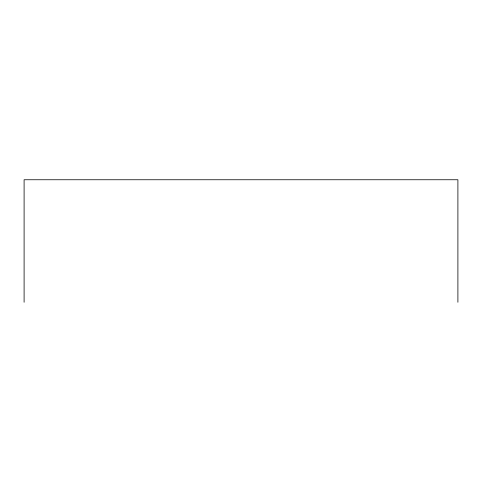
<?xml version="1.0" encoding="UTF-8"?>
<svg xmlns="http://www.w3.org/2000/svg" width="482" height="482" viewBox="0 0 482 482"><rect width="100%" height="100%" fill="white"/><g stroke="black" fill="none" stroke-linecap="round" stroke-linejoin="round"><path stroke-width="0.72" d="M457.9 302.25L457.9 179.75L24.1 179.75L24.1 302.25"/></g></svg>
